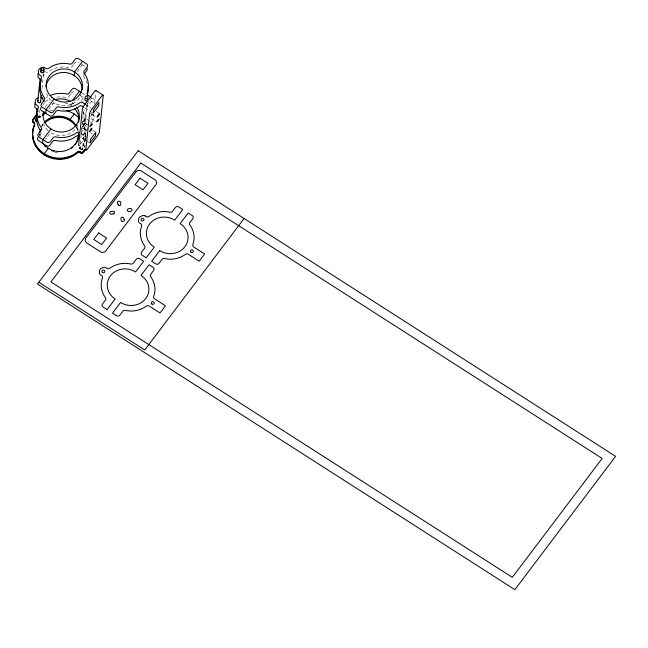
<?xml version="1.0" encoding="UTF-8"?>
<svg xmlns="http://www.w3.org/2000/svg" width="648" height="648" viewBox="0 0 648 648"><rect width="100%" height="100%" fill="white"/><g stroke="black" fill="none" stroke-linecap="round" stroke-linejoin="round"><path stroke-width="0.49" stroke-dasharray="3.24 2.43" d="M38.888 118.187L39.722 110.257M42.015 88.46L43.61 73.37M64.768 102.91A18.144 16.548 6 0 1 71.005 105.486L71.377 101.939A18.144 16.548 6 0 1 73.929 103.907M80.182 143.702L80.708 138.745M80.806 137.757L81.535 130.823M81.64 129.835L83.098 115.96M83.203 114.971L83.827 109.026M83.633 126.716L84.005 123.169M84.856 121.508L85.228 117.952M82.831 146.318L87.31 103.721A1.466 1.337 6 0 1 86.605 104.279M83.633 145.176L83.754 143.994M85.657 136.76L85.779 135.578M92.777 121.946L93.571 114.388M94.681 103.802L95.799 93.215M42.89 105.114L43.999 103.648A2.422 2.203 6 0 0 44.396 102.749M73.378 64.776L71.896 66.728A2.422 2.203 6 0 1 69.36 67.595A24.195 22.064 6 0 0 48.438 71.807A2.422 2.203 6 0 1 45.53 71.888L45.417 71.815M73.742 64.29L74.852 62.824A2.422 2.203 6 0 1 78.214 62.305L79.21 62.937M48.697 109.196L53.735 102.538A18.144 16.548 6 0 0 81.162 94.511M77.169 71.523L82.207 64.857M39.747 135.084L40.848 133.618A2.422 2.203 6 0 0 41.245 132.719M70.227 94.754L68.745 96.706A2.422 2.203 6 0 1 66.209 97.573A24.195 22.064 6 0 0 55.161 97.419M70.592 94.26L70.964 93.774M71.329 93.288L71.701 92.802A2.422 2.203 6 0 1 75.063 92.275L76.059 92.915M45.546 139.174L46.559 137.838M47.563 136.509L50.585 132.508A18.144 16.548 6 0 0 78.011 124.489M71.005 105.486L75.03 100.165M83.317 97.897L81.105 100.829A2.422 2.203 6 0 0 80.797 101.404M82.944 101.444L83.317 100.958M86.962 104.134L91.805 97.735L91.433 101.291L85.982 108.499L86.362 104.936L90.842 107.811M88.047 128.507L83.211 134.914L82.839 138.47L85.86 134.468M85.828 137.06L80.619 143.953A3.872 0.761 -57.4 0 1 80.222 144.447M90.72 116.567L91.765 114.502L90.761 115.117M89.189 121.362C86.338 117.523 83.673 118.341 82.912 121.751L89.303 125.842M82.361 127.34L84.694 123.323L82.288 127.275L86.322 129.892M91.692 114.445L95.718 117.004M82.912 121.751L84.321 120.601L85.196 118.803M81.705 64.541L85.204 66.776M92.235 98.002L96.601 100.796M82.426 93.199L83.422 93.838A2.422 2.203 6 0 1 84.297 94.835M90.509 100.691L94.624 103.34M80.052 95.475L83.049 97.394A2.422 2.203 6 0 1 83.39 97.654M96.309 111.432L99.5 113.473M85.058 107.892L90.777 111.569M91.579 112.08L93.174 113.1M90.72 113.376L95.515 116.446M91.044 118.422L96.657 122.018M89.967 121.856L92.364 123.395M84.734 123.363L87.115 124.87M86.378 126.247L85.026 125.38A2.422 2.203 6 0 1 84.094 122.837A24.195 22.064 6 0 0 84.548 110.257M92.648 130.264L95.847 132.305M90.68 132.799L92.275 133.82M80.935 133.456L87.205 137.465M81.915 137.87L90.023 143.078M85.058 146.116L84.807 145.954A2.422 2.203 6 0 1 83.924 143.297A26.617 24.276 6 0 0 82.912 123.225M85.058 146.748L84.742 146.545A2.422 2.203 6 0 1 83.859 143.888A26.617 24.276 6 0 0 82.855 123.817M85.058 147.38L84.686 147.137A2.422 2.203 6 0 1 83.803 144.48A26.617 24.276 6 0 0 81.899 122.926M40.962 116.421A2.422 2.203 6 0 1 37.949 116.583M40.006 136.501A19.351 17.65 6 0 1 39.836 133.772L39.771 134.363A19.351 17.65 6 0 0 40.103 137.992M41.845 126.287A19.351 17.65 6 0 1 43.189 124.214M77.023 127.98A19.351 17.65 6 0 1 78.497 134.217M40.905 117.013A2.422 2.203 6 0 1 38.224 117.353M57.761 152.644A19.351 17.65 6 0 1 54.861 152.199M42.201 126.166A19.351 17.65 6 0 1 43.124 124.805M76.124 126.951A19.351 17.65 6 0 1 78.432 134.808M41.026 115.83A2.422 2.203 6 0 1 38.005 115.992M49.937 110.93A26.617 24.276 6 0 1 52.569 110.217M62.726 109.828A26.617 24.276 6 0 1 64.541 110.144M40.071 135.91A19.351 17.65 6 0 1 39.901 134.087M41.537 126.417A19.351 17.65 6 0 1 43.254 123.622M77.088 127.389A19.351 17.65 6 0 1 78.562 134.533M46.364 97.727A24.195 22.064 6 0 1 47.847 96.787M45.311 107.131A18.144 16.548 6 0 1 49.588 102.497M83.3 111.351A24.195 22.064 6 0 1 83.722 126.392A2.422 2.203 6 0 0 84.653 128.928M45.287 101.785A24.195 22.064 6 0 1 49.872 99.103M48.025 130.54A18.144 16.548 6 0 1 44.048 125.056M52.188 104.271A18.144 16.548 6 0 1 57.421 102.668M39.277 103.672A1.466 1.337 6 0 1 39.641 103.842M81.794 128.952A1.466 1.337 6 0 1 84.046 128.482A1.466 1.337 6 0 1 84.021 130.596A1.466 1.337 6 0 1 81.786 130.005M87.326 83.835A24.195 22.064 6 0 0 83.884 76.893A2.422 2.203 6 0 1 83.495 75.306M51.176 100.562A18.144 16.548 6 0 1 46.575 93.466M42.428 73.694A1.466 1.337 6 0 1 42.906 76.002M81.883 134.12A1.466 1.337 6 0 0 84.216 133.253A1.466 1.337 6 0 0 82.191 131.828A1.466 1.337 6 0 0 81.883 134.12"/><path stroke-width="0.97" d="M38.418 70.826L38.362 72.641A2.892 2.633 6 0 0 38.621 73.945L40.451 75.541A2.422 2.203 6 0 1 41.383 78.084A24.195 22.064 6 0 0 44.372 97.605A2.422 2.203 6 0 1 44.372 100.1L41.423 104.004A2.422 2.203 6 0 0 42.055 107.082L50.05 112.201A2.422 2.203 6 0 0 53.403 111.675L56.36 107.771A2.422 2.203 6 0 1 58.895 106.904A24.195 22.064 6 0 0 79.817 102.692A2.422 2.203 6 0 1 82.733 102.611L85.439 104.344M99.468 270.807L99.411 272.622A2.778 2.535 6 0 0 100.57 274.938L101.501 275.522A2.422 2.203 6 0 1 102.433 278.065A24.195 22.064 6 0 0 105.422 297.586A2.422 2.203 6 0 1 105.422 300.073L102.473 303.985A2.422 2.203 6 0 0 103.105 307.063L107.098 309.623L115.158 298.963A18.144 16.548 6 0 1 110.387 275.862A18.144 16.548 6 0 1 135.57 271.941L143.629 261.29L139.628 258.73A2.422 2.203 6 0 0 136.274 259.249L133.318 263.161A2.422 2.203 6 0 1 130.783 264.019A24.195 22.064 6 0 0 109.86 268.24A2.422 2.203 6 0 1 106.944 268.321L106.021 267.721A2.778 2.535 6 0 0 103.275 267.543L101.436 268.199A2.973 2.714 6 0 0 100.181 269.333A2.973 2.714 6 0 0 99.476 270.807M138.551 220.822L138.615 219.008A2.973 2.714 6 0 1 139.328 217.526A2.973 2.714 6 0 1 140.584 216.408L142.406 215.719A2.778 2.535 6 0 1 145.168 215.914M35.721 120.52L36.968 108.629M37.697 101.696L40.095 78.91M40.824 71.977L41.14 69.004M40.557 102.335L41.286 95.402M43.675 72.617L43.991 69.644M42.525 143.168L42.898 139.62L50.957 128.96M45.676 113.189L46.049 109.642L54.108 98.982M48.276 148.854L48.341 148.262L44.258 153.673L44.129 154.856L44.639 154.175M74.147 75.516L74.528 71.969L82.58 61.309M74.139 114.631L74.204 114.04L70.122 119.443L69.992 120.625L70.502 119.953M83.884 74.407L86.832 70.494A2.422 2.203 6 0 0 87.067 68.413M72.382 100.61L79.429 91.279M35.51 116.494A30.497 27.815 6 0 0 32.651 120.277A1.45 1.32 6 0 0 33.097 122.027L33.591 122.342A2.422 2.203 6 0 1 34.474 125.007A26.617 24.276 6 0 0 44.194 154.264L44.704 153.584M70.057 120.034L70.567 119.362M244.094 218.481L144.715 349.977L38.856 282.196M38.605 97.686L37.236 98.196A2.973 2.714 6 0 0 35.98 99.322A2.973 2.714 6 0 0 35.276 100.805L35.211 102.619A2.892 2.633 6 0 0 35.47 103.923L37.3 105.519A2.422 2.203 6 0 1 38.232 108.054A24.195 22.064 6 0 0 41.221 127.575A2.422 2.203 6 0 1 41.221 130.07L38.273 133.974A2.422 2.203 6 0 0 38.904 137.06L46.899 142.171A2.422 2.203 6 0 0 50.252 141.653L53.209 137.741A2.422 2.203 6 0 1 55.744 136.882A24.195 22.064 6 0 0 76.667 132.67A2.422 2.203 6 0 1 79.583 132.589M40.484 97.289L42.412 98.091M95.945 90.566L103.129 95.175M90.882 97.135L88.177 95.41A2.422 2.203 6 0 1 87.245 92.867A24.195 22.064 6 0 0 84.256 73.346A2.422 2.203 6 0 1 84.256 70.851L87.205 66.947A2.422 2.203 6 0 0 86.573 63.868L78.586 58.749A2.422 2.203 6 0 0 75.225 59.276L72.268 63.18A2.422 2.203 6 0 1 69.733 64.047A24.195 22.064 6 0 0 48.811 68.259A2.422 2.203 6 0 1 45.903 68.34L43.635 67.311A2.892 2.633 6 0 0 42.217 67.538L40.387 68.226A2.973 2.714 6 0 0 39.131 69.352A2.973 2.714 6 0 0 38.426 70.826M81.421 92.559L75.435 88.727A2.422 2.203 6 0 0 72.074 89.246L69.125 93.158A2.422 2.203 6 0 1 66.582 94.017A24.195 22.064 6 0 0 50.244 95.556M83.713 107.033L82.361 106.167A2.422 2.203 6 0 0 79.445 106.24A24.195 22.064 6 0 1 58.523 110.46A2.422 2.203 6 0 0 55.987 111.318L53.031 115.231A2.422 2.203 6 0 1 49.677 115.749L41.683 110.638A2.422 2.203 6 0 1 41.051 107.552M42.525 98.172L42.752 98.31A2.422 2.203 6 0 0 43.076 98.488M145.16 215.922L146.092 216.521A2.422 2.203 6 0 0 149.008 216.44A24.195 22.064 6 0 1 169.93 212.22A2.422 2.203 6 0 0 172.465 211.361L175.422 207.449A2.422 2.203 6 0 1 178.775 206.931L182.768 209.49L174.717 220.142A18.144 16.548 6 0 0 149.526 224.062A18.144 16.548 6 0 0 154.297 247.163L146.246 257.823L142.252 255.263A2.422 2.203 6 0 1 141.612 252.185L144.569 248.273A2.422 2.203 6 0 0 144.561 245.786A24.195 22.064 6 0 1 141.58 226.265A2.422 2.203 6 0 0 140.648 223.722L139.717 223.131A2.778 2.535 6 0 1 138.583 220.822M44.194 154.264A26.617 24.276 6 0 0 77.371 152.474A2.422 2.203 6 0 1 80.392 152.312L80.887 152.628A1.45 1.32 6 0 0 82.831 152.402A30.497 27.815 6 0 0 85.042 149.607M42.242 115.409A26.617 24.276 6 0 1 44.299 114.048M78.505 135.124A19.351 17.65 6 0 1 75.144 144.674M72.9 147.128A19.351 17.65 6 0 1 71.515 148.262M54.019 151.389A19.351 17.65 6 0 1 51.37 150.482M45.554 146.756A19.351 17.65 6 0 1 44.283 145.468M44.25 122.942A19.351 17.65 6 0 1 76.189 126.36M35.681 116.324A1.45 1.32 6 0 1 35.899 116.186M36.377 121.468A1.466 1.337 6 0 1 36.264 119.337M78.44 135.716A19.351 17.65 6 0 1 77.153 141.693M45.376 122.359A19.351 17.65 6 0 1 75.111 125.404M34.036 126.506A26.617 24.276 6 0 0 44.574 155.131A26.617 24.276 6 0 0 77.306 153.066A2.422 2.203 6 0 1 80.328 152.904L80.822 153.22A1.45 1.32 6 0 0 82.766 152.993A30.497 27.815 6 0 0 85.625 149.21M34.409 125.599A2.422 2.203 6 0 0 33.526 122.942L33.032 122.618A1.45 1.32 6 0 1 32.586 120.868M32.902 120.366A30.497 27.815 6 0 1 34.668 117.985M35.672 120.917A1.466 1.337 6 0 1 36.199 119.929M82.596 148.424A1.466 1.337 6 0 1 82.272 149.38M79.704 148.74A1.466 1.337 6 0 1 80.206 147.469M82.531 149.016A1.466 1.337 6 0 1 82.507 149.421M79.688 148.659A1.466 1.337 6 0 1 80.141 148.06M42.306 114.818A26.617 24.276 6 0 1 45.87 112.614M66.323 110.565A26.617 24.276 6 0 1 79.372 118.341M78.521 135.424A19.351 17.65 6 0 1 64.257 151.008A19.351 17.65 6 0 1 43.222 143.483M39.941 132.289A19.351 17.65 6 0 1 40.362 129.649M44.315 122.351A19.351 17.65 6 0 1 76.253 125.769M84.758 149.494A30.497 27.815 6 0 1 82.887 151.81A1.45 1.32 6 0 1 80.943 152.037L80.449 151.721A2.422 2.203 6 0 0 77.436 151.883A26.617 24.276 6 0 1 44.258 153.673A26.617 24.276 6 0 1 34.538 124.416A2.422 2.203 6 0 0 33.655 121.751L33.153 121.435A1.45 1.32 6 0 1 32.708 119.678A30.497 27.815 6 0 1 35.567 115.895A1.45 1.32 6 0 1 36.482 115.441M37.228 121.119A1.466 1.337 6 0 1 36.563 118.6M82.652 148.108A1.466 1.337 6 0 1 80.498 149.081A1.466 1.337 6 0 1 80.263 146.877M96.034 90.947A3.872 0.761 -57.4 0 0 94.025 92.251L84.767 104.498A3.872 0.761 -57.4 0 0 82.418 108.961L78.602 145.257A3.872 0.761 -57.4 0 0 79.283 145.419M76.667 107.131A18.144 16.548 6 0 1 64.087 131.852A18.144 16.548 6 0 1 43.481 111.505M55.08 99.735A18.144 16.548 6 0 1 70.681 101.517M40.484 100.772A1.466 1.337 6 0 1 39.893 102.57A1.466 1.337 6 0 1 37.908 101.995A1.466 1.337 6 0 1 38.499 100.197M35.348 103.194A2.973 2.714 6 0 0 34.903 104.352L34.838 106.167A2.892 2.633 6 0 0 35.097 107.471L36.928 109.067A2.422 2.203 6 0 1 37.859 110.201M43.108 115.052A18.144 16.548 6 0 1 44.202 112.023M74.747 108.67A18.144 16.548 6 0 1 78.659 122.132M37.9 137.53A2.422 2.203 6 0 0 38.532 140.608L46.526 145.727A2.422 2.203 6 0 0 49.88 145.201L52.836 141.296A2.422 2.203 6 0 1 55.372 140.43A24.195 22.064 6 0 0 76.294 136.218A2.422 2.203 6 0 1 79.21 136.137M40.848 131.131A24.195 22.064 6 0 1 37.147 113.991M37.957 111.278A2.422 2.203 6 0 1 37.859 111.61M43.165 70.316A1.466 1.337 6 0 1 43.473 72.276A1.466 1.337 6 0 1 41.31 72.333A1.466 1.337 6 0 1 41.407 70.365M38.499 73.216A2.973 2.714 6 0 0 38.054 74.382L37.989 76.197A2.892 2.633 6 0 0 38.248 77.501L40.079 79.097A2.422 2.203 6 0 1 41.01 81.632M45.943 86.727A18.144 16.548 6 0 1 65.205 72.519A18.144 16.548 6 0 1 82.069 89.659M44.169 101.436A2.422 2.203 6 0 0 43.999 101.153A24.195 22.064 6 0 1 40.297 84.021M87.877 86.378A24.195 22.064 6 0 1 87.14 95.629M87.107 98.456A1.466 1.337 6 0 1 87.415 100.416A1.466 1.337 6 0 1 85.253 100.472A1.466 1.337 6 0 1 85.35 98.496M89.473 131.779C92.583 129.997 92.769 124.538 89.481 131.698M90.056 126.198C93.758 124.643 92 121.427 90.056 126.198M98.966 119.151C97.24 123.809 95.086 121.079 98.966 119.151M99.549 113.578C96.674 120.471 96.09 115.968 99.549 113.578M89.61 113.562L85.795 149.858A3.872 0.761 -57.4 0 0 87.812 148.554L97.062 136.307A3.872 0.761 -57.4 0 0 99.411 131.844L103.226 95.548A3.872 0.761 -57.4 0 0 101.21 96.852L91.951 109.107A3.872 0.761 -57.4 0 0 89.61 113.562M90.396 139.514L90.023 143.078L95.475 135.861L95.847 132.305L90.396 139.514M93.547 109.544L93.174 113.1L98.626 105.883L98.998 102.335L93.547 109.544M138.235 150.701L37.495 284.002L514.868 589.656L615.6 456.354L138.235 150.701M140.778 163.021L50.933 281.912L512.317 577.336L602.162 458.444L140.778 163.021M135.934 171.833L85.836 238.124A3.872 3.532 6 0 0 86.856 243.057L100.432 251.748A3.872 3.532 6 0 0 105.81 250.914L155.901 184.623A3.872 3.532 6 0 0 154.888 179.698L141.304 170.999A3.872 3.532 6 0 0 135.934 171.833M98.65 232.94L93.733 239.444L101.72 244.555L106.637 238.051L98.65 232.94M140.017 178.192L135.1 184.696L143.095 189.815L148.003 183.311L140.017 178.192M120.577 302.438L112.525 313.089L116.519 315.649A2.422 2.203 6 0 0 119.88 315.131L122.828 311.218A2.422 2.203 6 0 1 125.372 310.36A24.195 22.064 6 0 0 146.294 306.139A2.422 2.203 6 0 1 149.202 306.067L160.024 312.992L165.467 305.783L154.645 298.858A2.422 2.203 6 0 1 153.714 296.314A24.195 22.064 6 0 0 150.733 276.793A2.422 2.203 6 0 1 150.725 274.306L153.681 270.394A2.422 2.203 6 0 0 153.041 267.316L149.048 264.757L140.997 275.416A18.144 16.548 6 0 1 145.768 298.517A18.144 16.548 6 0 1 120.577 302.438M159.724 250.638L151.664 261.29L155.666 263.849A2.422 2.203 6 0 0 159.019 263.331L161.976 259.419A2.422 2.203 6 0 1 164.511 258.56A24.195 22.064 6 0 0 185.433 254.34A2.422 2.203 6 0 1 188.349 254.267L199.163 261.193L204.614 253.984L193.793 247.058A2.422 2.203 6 0 1 192.861 244.515A24.195 22.064 6 0 0 189.872 224.994A2.422 2.203 6 0 1 189.872 222.507L192.829 218.595A2.422 2.203 6 0 0 192.189 215.517L188.195 212.957L180.144 223.617A18.144 16.548 6 0 1 184.915 246.718A18.144 16.548 6 0 1 159.724 250.638M130.07 208.462L128.199 208.94A1.401 1.28 6 0 0 128.725 211.451L130.661 211.329A1.596 1.45 6 0 0 131.933 209.652A1.596 1.45 6 0 0 130.07 208.462M113.546 213.816L111.667 214.286A1.596 1.45 6 0 1 109.804 213.095A1.596 1.45 6 0 1 111.075 211.418L113.011 211.297A1.401 1.28 6 0 1 113.546 213.816M124.23 219.842L123.679 218.133A1.401 1.28 6 0 0 120.933 218.546L121.103 220.328A1.596 1.45 6 0 0 122.966 221.519A1.596 1.45 6 0 0 124.23 219.842M118.058 204.622L117.507 202.905A1.596 1.45 6 0 1 118.778 201.228A1.596 1.45 6 0 1 120.633 202.419L120.803 204.201A1.401 1.28 6 0 1 118.058 204.622M141.661 220.636A1.466 1.337 6 0 0 143.986 219.777A1.466 1.337 6 0 0 141.961 218.344A1.466 1.337 6 0 0 141.661 220.636M191.022 252.25A1.466 1.337 6 0 0 193.355 251.384A1.466 1.337 6 0 0 191.33 249.958A1.466 1.337 6 0 0 191.022 252.25M151.875 304.05A1.466 1.337 6 0 0 154.208 303.183A1.466 1.337 6 0 0 152.183 301.757A1.466 1.337 6 0 0 151.875 304.05M102.514 272.435A1.466 1.337 6 0 0 104.846 271.577A1.466 1.337 6 0 0 102.821 270.143A1.466 1.337 6 0 0 102.514 272.435M41.683 70.373A1.466 1.337 6 0 0 44.015 69.506A1.466 1.337 6 0 0 41.99 68.081A1.466 1.337 6 0 0 41.683 70.373M85.625 98.512A1.466 1.337 6 0 0 87.958 97.645A1.466 1.337 6 0 0 85.933 96.22A1.466 1.337 6 0 0 85.625 98.512M52.026 97.443A18.144 16.548 6 0 0 82.004 89.424A18.144 16.548 6 0 0 58.919 69.563A18.144 16.548 6 0 0 52.026 97.443"/></g></svg>
